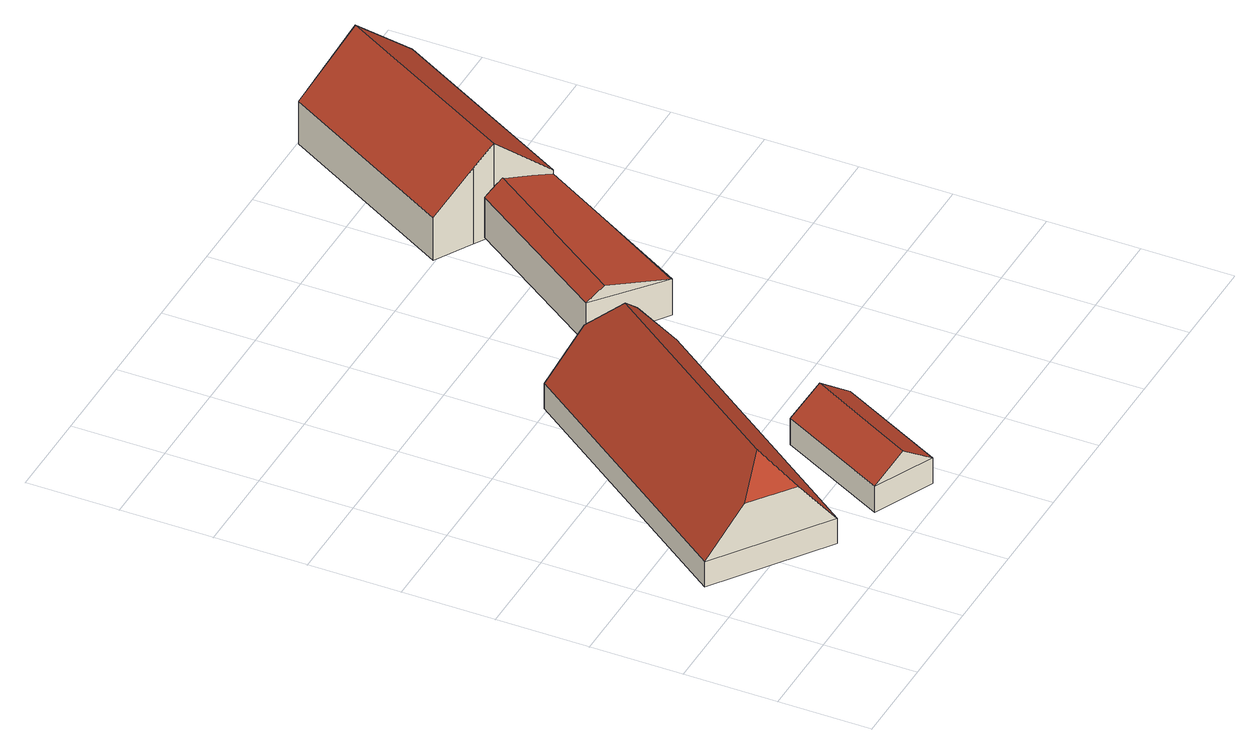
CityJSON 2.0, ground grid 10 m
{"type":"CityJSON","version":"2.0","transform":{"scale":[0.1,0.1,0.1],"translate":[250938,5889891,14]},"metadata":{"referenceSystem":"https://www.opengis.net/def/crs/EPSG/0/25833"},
"CityObjects":{
"building1":{"type":"Building","attributes":{"Gemeindeschluessel":"12070246","Geometrietyp2DReferenz":"3000","function":"31001_1010","roofType":"3300","measuredHeight":11.97},"geometry":[{"type":"Solid","lod":"2","boundaries":[[[[0,1,2,3]],[[4,5,6]],[[7,8,9,10]],[[7,11,1,0]],[[8,12,9]],[[0,6,5,12,8,7]],[[10,13,11,7]],[[10,9,12,5,4,3]],[[3,4,6,0]],[[11,13,2,1]],[[3,2,13,10]]]],"semantics":{"surfaces":[{"type":"WallSurface"},{"type":"RoofSurface"},{"type":"GroundSurface"}],"values":[[0,1,0,0,1,1,0,1,0,2,0]]}}]},
"building2":{"type":"Building","attributes":{"Gemeindeschluessel":"12070246","Geometrietyp2DReferenz":"3000","function":"31001_2724","roofType":"3100","measuredHeight":5.72},"geometry":[{"type":"Solid","lod":"2","boundaries":[[[[14,15,16,17]],[[18,19,20,17]],[[21,22,15,14]],[[14,20,19,21]],[[22,23,16,15]],[[21,19,18]],[[17,16,23,18]],[[17,20,14]],[[18,23,22,21]]]],"semantics":{"surfaces":[{"type":"WallSurface"},{"type":"RoofSurface"},{"type":"GroundSurface"}],"values":[[0,1,0,1,2,0,0,0,0]]}}]},
"building3":{"type":"Building","attributes":{"Gemeindeschluessel":"12070246","Geometrietyp2DReferenz":"3000","function":"31001_9998","roofType":"3100","measuredHeight":6.35},"geometry":[{"type":"Solid","lod":"2","boundaries":[[[[24,25,26,27]],[[28,29,30,27]],[[28,31,32,33]],[[24,30,29,33]],[[27,30,24]],[[27,26,31,28]],[[32,31,26,25]],[[33,32,25,24]],[[33,29,28]]]],"semantics":{"surfaces":[{"type":"WallSurface"},{"type":"RoofSurface"},{"type":"GroundSurface"}],"values":[[0,1,0,1,0,0,2,0,0]]}}]},
"building4":{"type":"Building","attributes":{"Gemeindeschluessel":"12070246","Geometrietyp2DReferenz":"3000","function":"31001_2721","roofType":"3100","measuredHeight":11.09},"geometry":[{"type":"Solid","lod":"2","boundaries":[[[[34,35,36,37,38]],[[39,40,41,42,43,44,45]],[[35,40,39,36]],[[36,39,45,37]],[[46,43,42,38]],[[34,41,40,35]],[[38,42,41,34]],[[47,44,43,46]],[[47,46,38,37]],[[37,45,44,47]]]],"semantics":{"surfaces":[{"type":"RoofSurface"},{"type":"GroundSurface"},{"type":"WallSurface"}],"values":[[0,1,2,2,2,2,2,2,0,2]]}}]}
},
"vertices":[
[3,127,64],[3,127,34],[121,43,34],[121,43,64],[86,68,118],[79,108,154],[39,102,118],[192,389,64],[228,364,118],[275,330,118],[310,305,64],[192,389,34],[234,323,154],[310,305,34],
[193,38,55],[193,38,24],[258,8,24],[258,8,55],[319,125,55],[287,142,81],[225,23,81],[255,158,55],[255,158,24],[319,125,24],
[508,532,54],[508,532,11],[440,572,11],[440,572,59],[330,411,60],[346,399,74],[458,562,74],[330,411,11],[407,357,11],[407,357,54],
[500,799,59],[389,602,59],[429,579,99],[449,567,119],[561,768,119],[429,579,8],[389,602,8],[500,799,8],[561,768,8],[622,737,8],[508,532,8],[449,567,8],[622,737,59],[508,532,59]
]}
